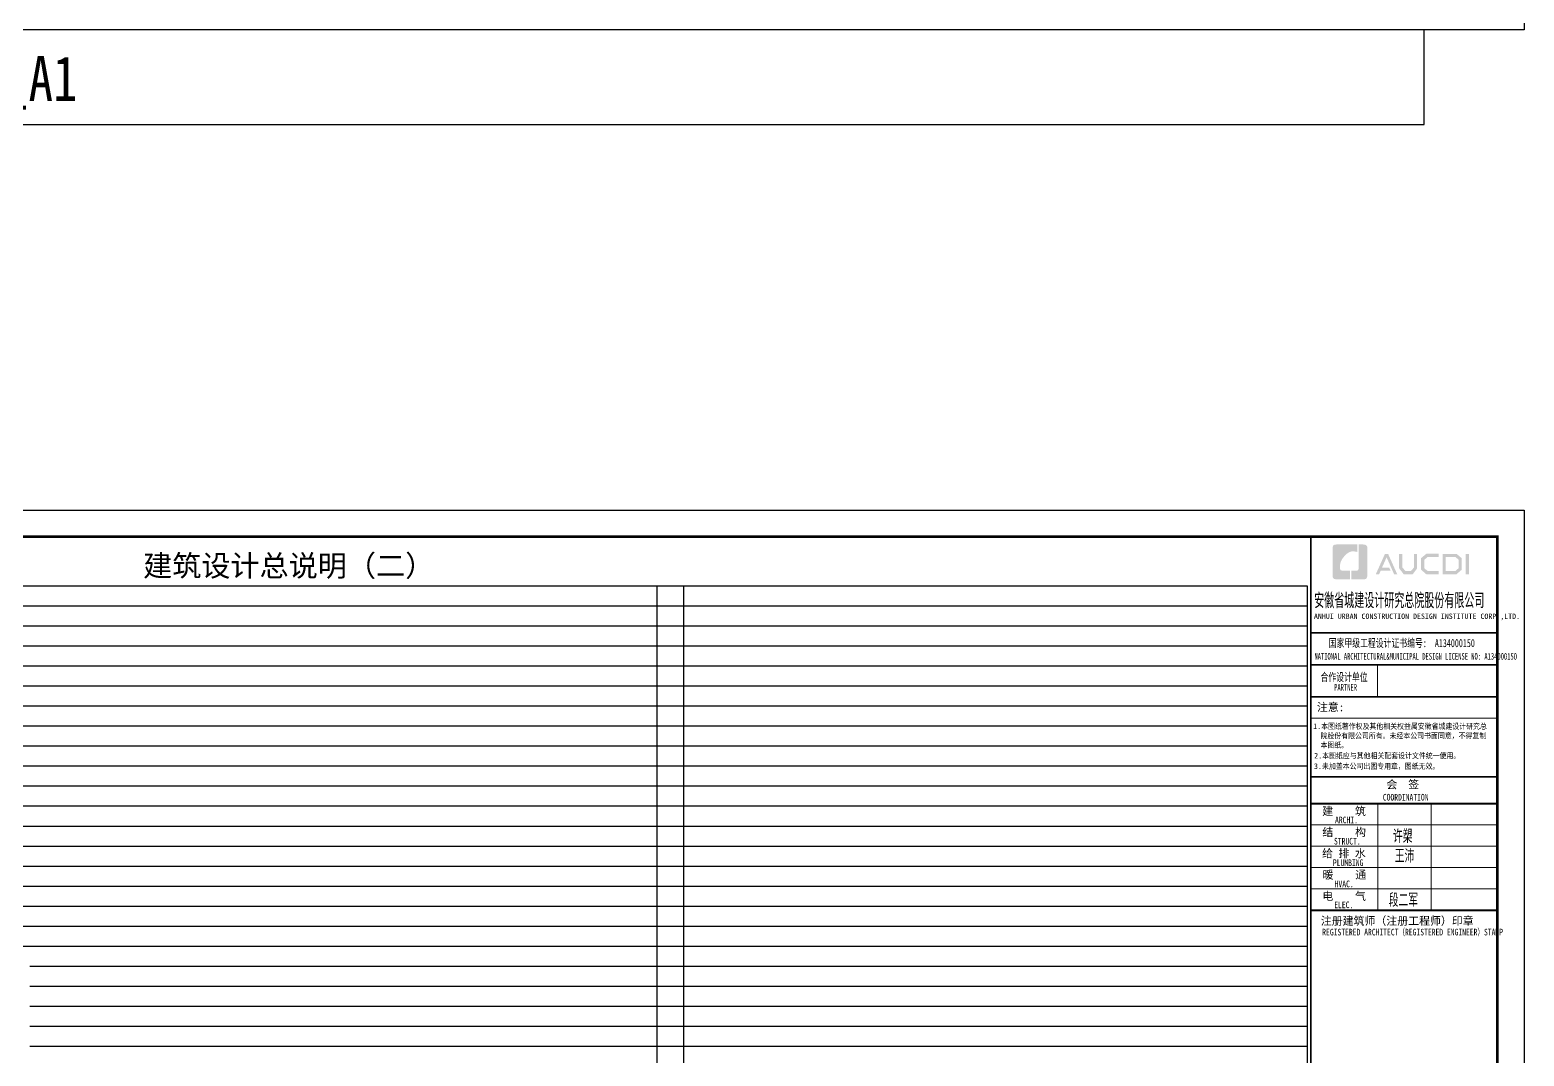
# Model space of a CAD drawing. Extents: x -518115 to 790560, y -210384 to 1628073.
# Drawn here: x 434414 to 490414, y 1148367 to 1186832 of the extents above; entities that cross this region are included whole.
import ezdxf

# ---------------------------------------------------------------- set-up
doc = ezdxf.new("R2010")
doc.units = 0
doc.header["$LTSCALE"] = 1000
doc.header["$MEASUREMENT"] = 0
for name, color, linetype in [('Defpoint', 7, 'Continuous'), ('图框', 140, 'Continuous'), ('图签文字', 147, 'Continuous'), ('导图字', 7, 'Continuous')]:
    doc.layers.add(name, color=color, linetype=linetype)
doc.layers.add('S-1-TEXT', color=7, linetype='Continuous', lineweight=18)
doc.layers.add('yichutu', color=7, linetype='Continuous', true_color=0xffffff, plot=False)
doc.styles.add('HT', font='')
doc.styles.add('建筑图签-1', font='', dxfattribs={"width": 0.7})
doc.styles.add('建筑图签-2', font='TXT.shx', dxfattribs={"width": 0.5, "bigfont": 'HZTXT.shx'})
doc.styles.add('黑体', font='')
doc.styles.get('HT').set_extended_font_data('SimHei')
doc.styles.get('建筑图签-1').set_extended_font_data('SimHei')
doc.styles.get('黑体').set_extended_font_data('SimHei')

# ---------------------------------------------------------------- blocks, each defined once
blk = doc.blocks.new('yct-841-594-84100-59399.9999999999-100-1000.0')
at = {"color": 7, "true_color": 0xffffff}
blk.add_lwpolyline([(0, -3549), (80358, -3549), (80358, 0), (0, 0)], close=True, dxfattribs=at)
at = {"layer": 'yichutu', "color": 7, "true_color": 0xffffff}
blk.add_lwpolyline([(0, 0), (0, 59400), (84100, 59400), (84100, 0)], close=True, dxfattribs=at)
blk = doc.blocks.new('院标1')
h = blk.add_hatch(color=150)
h.dxf.hatch_style = 1
h.set_gradient(color1=(33, 113, 253), color2=(33, 113, 253), tint=1, name='INVCURVED')
edge = h.paths.add_edge_path()
edge.add_spline(control_points=[(116373, 648379), (116379, 648379), (116382, 648379), (116391, 648379), (116391, 648379), (116391, 648379), (116616, 648379), (116616, 648379), (116616, 648379), (116616, 648379), (116616, 648054), (116616, 648054), (116616, 648054), (116616, 648054), (116108, 648054), (116108, 648054), (116108, 648054), (116028, 648054), (115963, 648111), (115963, 648199), (115963, 648199), (115963, 648199), (115963, 649215), (115963, 649215), (115963, 649215), (115963, 649295), (116018, 649360), (116108, 649360), (116108, 649360), (116108, 649360), (116897, 649360), (116897, 649360), (116897, 649360), (116897, 649360), (116897, 649080), (116897, 649080), (116897, 649080), (116897, 649080), (116566, 649140), (116356, 648859), (116356, 648859), (116245, 648719), (116240, 648545), (116247, 648466), (116247, 648466), (116254, 648386), (116247, 648466), (116247, 648466), (116247, 648466), (116247, 648466), (116258, 648374), (116373, 648379)], knot_values=[0, 0, 0, 0, 0.071429, 0.071429, 0.071429, 0.107143, 0.142857, 0.142857, 0.142857, 0.178571, 0.214286, 0.214286, 0.214286, 0.25, 0.285714, 0.285714, 0.285714, 0.321429, 0.357143, 0.357143, 0.357143, 0.392857, 0.428571, 0.428571, 0.428571, 0.464286, 0.5, 0.5, 0.5, 0.535714, 0.571429, 0.571429, 0.571429, 0.607143, 0.642857, 0.642857, 0.642857, 0.678571, 0.714286, 0.714286, 0.714286, 0.75, 0.785714, 0.785714, 0.785714, 0.821429, 0.857143, 0.857143, 0.857143, 0.928571, 1, 1, 1, 1], degree=3, periodic=0)
h = blk.add_hatch(color=150)
h.dxf.hatch_style = 1
h.set_gradient(color1=(33, 113, 253), color2=(33, 113, 253), tint=1, name='INVCURVED')
edge = h.paths.add_edge_path()
edge.add_spline(control_points=[(117268, 649215), (117268, 649215), (117268, 648199), (117268, 648199), (117268, 648199), (117268, 648114), (117212, 648054), (117123, 648054), (117123, 648054), (117123, 648054), (116663, 648054), (116663, 648054), (116663, 648054), (116663, 648054), (116663, 648379), (116663, 648379), (116663, 648379), (116663, 648379), (116865, 648379), (116865, 648379), (116865, 648379), (116907, 648379), (116941, 648413), (116941, 648455), (116941, 648455), (116941, 648455), (116941, 649360), (116941, 649360), (116941, 649360), (116941, 649360), (117123, 649360), (117123, 649360), (117123, 649360), (117204, 649360), (117268, 649306), (117268, 649215)], knot_values=[0, 0, 0, 0, 0.1, 0.1, 0.1, 0.15, 0.2, 0.2, 0.2, 0.25, 0.3, 0.3, 0.3, 0.35, 0.4, 0.4, 0.4, 0.45, 0.5, 0.5, 0.5, 0.55, 0.6, 0.6, 0.6, 0.65, 0.7, 0.7, 0.7, 0.75, 0.8, 0.8, 0.8, 0.9, 1, 1, 1, 1], degree=3, periodic=0)
blk = doc.blocks.new('TK')
at = {"layer": '图框'}
h = blk.add_hatch(color=256, dxfattribs=at)
h.paths.add_polyline_path([(547288, 547072), (547414, 547072), (547414, 546302), (547288, 546302)])
h.paths.add_polyline_path([(546536, 546956), (546536, 546430), (546896, 546430), (547020, 546536), (547020, 546855), (546900, 546956)], flags=16)
h.paths.add_polyline_path([(546418, 547074), (546418, 546311), (546940, 546311), (547138, 546482), (547138, 546910), (546943, 547074)])
h.paths.add_polyline_path([(546275, 547077), (546275, 546962), (545868, 546962), (545735, 546851), (545735, 546531), (545868, 546429), (546277, 546429), (546277, 546307), (545813, 546307), (545611, 546481), (545611, 546910), (545809, 547077)])
h.paths.add_polyline_path([(544792, 547075), (544912, 547075), (544912, 546565), (545026, 546433), (545237, 546433), (545351, 546565), (545351, 547075), (545465, 547075), (545465, 546528), (545301, 546311), (544963, 546311), (544792, 546530)])
h.paths.add_polyline_path([(544260, 547074), (544377, 547074), (544719, 546310), (544603, 546310), (544322, 546944), (544147, 546556), (544418, 546556), (544479, 546440), (544098, 546440), (544039, 546308), (543916, 546308)])
for p, q in [((541480, 544114), (548480, 544114)), ((541480, 544114), (548480, 544114)), ((541480, 542914), (548480, 542914))]:
    blk.add_line(p, q, dxfattribs=at)
blk.add_lwpolyline([(465375, 548714), (549475, 548714), (549475, 489314), (465375, 489314)], close=True, dxfattribs=at)
blk.add_lwpolyline([(465375, 548714), (549475, 548714), (549475, 489314), (465375, 489314)], close=True, dxfattribs=at)
at = {"layer": '图框', "const_width": 100}
blk.add_lwpolyline([(548475, 490314), (548475, 547714), (467875, 547714), (467875, 490314)], close=True, dxfattribs=at)
at = {"layer": '图框'}
for points, const_width in [([(541480, 490314), (541480, 547714)], 70), ([(541480, 544114), (548480, 544114)], 60), ([(541480, 542914), (548480, 542914)], 60), ([(541480, 542914), (548480, 542914)], 60), ([(543980, 542914), (543980, 541714)], 35), ([(541480, 541714), (548480, 541714)], 60), ([(541480, 541714), (548480, 541714)], 60), ([(541480, 540913), (548480, 540913)], 35), ([(541488, 538714), (548488, 538714)], 60), ([(541488, 537714), (548488, 537714)], 70), ([(541488, 537714), (548488, 537714)], 70), ([(543988, 537714), (543988, 533714)], 35), ([(545988, 537714), (545988, 533714)], 35), ([(541488, 536914), (548488, 536914)], 35), ([(541488, 536114), (548488, 536114)], 35), ([(541488, 535314), (548488, 535314)], 35), ([(541488, 534514), (548488, 534514)], 35), ([(541488, 533714), (548488, 533714)], 70)]:
    blk.add_lwpolyline(points, dxfattribs=dict(at, const_width=const_width))
blk.add_blockref('院标1', (426331, -101935))
for s, height, style, width, p in [('ANHUI URBAN CONSTRUCTION DESIGN INSTITUTE CORP.,LTD.', 200, '建筑图签-1', 0.91, (541598, 544636)), ('NATIONAL ARCHITECTURAL&MUNICIPAL DESIGN LICENSE NO: A134000150', 250, '建筑图签-1', 0.6, (541617, 543108)), ('PARTNER', 250, '建筑图签-1', 0.6, (542355, 541947)), ('1.本图纸著作权及其他相关权益属安徽省城建设计研究总', 210, 'HT', 0.88, (541566, 540507)), ('本图纸。', 210, 'HT', 0.88, (541845, 539803)), ('院股份有限公司所有。未经本公司书面同意，不得复制', 210, 'HT', 0.88, (541845, 540153)), (' 2.本图纸应与其他相关配套设计文件统一使用。 ', 210, 'HT', 0.88, (541455, 539406)), ('3.未加盖本公司出图专用章，图纸无效。', 210, 'HT', 0.88, (541598, 539011)), ('COORDINATION', 250, '建筑图签-1', 0.7, (544180, 537827)), ('ARCHI.', 250, '建筑图签-1', 0.7, (542389, 536975)), ('STRUCT.', 250, '建筑图签-1', 0.7, (542350, 536179)), ('PLUMBING', 250, '建筑图签-1', 0.7, (542309, 535372)), ('HVAC.', 250, '建筑图签-1', 0.7, (542374, 534579)), ('ELEC.', 250, '建筑图签-1', 0.7, (542358, 533794)), ('REGISTERED ARCHITECT（REGISTERED ENGINEER）STAMP', 250, '建筑图签-1', 0.7, (541909, 532772))]:
    blk.add_text(s, height=height, dxfattribs=dict(at, style=style, width=width)).set_placement(p)
at = {"layer": '图签文字', "color": 7, "style": '建筑图签-1'}
for s, height, width, p in [('安徽省城建设计研究总院股份有限公司', 500, 0.55, (541608, 545091)), ('国家甲级工程设计证书编号:  A134000150', 300, 0.7, (542152, 543581)), ('合作设计单位', 300, 0.7, (541845, 542304))]:
    blk.add_text(s, height=height, dxfattribs=dict(at, width=width)).set_placement(p)
for s, p in [('注意:', (541711, 541177)), ('会  签', (544315, 538281)), ('建    筑', (541910, 537280)), ('结    构', (541914, 536493)), ('给 排 水', (541905, 535699)), ('暖    通', (541923, 534896)), ('电    气', (541913, 534096)), ('注册建筑师（注册工程师）印章', (541855, 533167))]:
    blk.add_text(s, height=300, dxfattribs=at).set_placement(p)
at = {"layer": '图签文字', "color": 1, "style": '建筑图签-2', "width": 0.7}
for s, p in [('许槊', (544555, 536242)), ('王沛', (544626, 535501)), ('段二军', (544401, 533845))]:
    blk.add_text(s, height=500, dxfattribs=at).set_placement(p)

msp = doc.modelspace()

# ---------------------------------------------------------------- linework, layer by layer
at = {"layer": 'Defpoint', "color": 252}
for p, q in [((408814.1, 1165992.1), (482284.8, 1165992.1)), ((457914.1, 1165992.1), (457914.1, 1110492.1)), ((458914.1, 1165992.1), (458914.1, 1110492.1)), ((482284.8, 1165992.1), (482284.8, 1110492.1)), ((408814.1, 1165242.1), (482284.8, 1165242.1)), ((408814.1, 1164492.1), (482284.8, 1164492.1)), ((408814.1, 1163742.1), (482284.8, 1163742.1)), ((408814.1, 1162992.1), (482284.8, 1162992.1)), ((408814.1, 1162242.1), (482284.8, 1162242.1)), ((408814.1, 1161492.1), (482284.8, 1161492.1)), ((408814.1, 1160742.1), (482284.8, 1160742.1)), ((408814.1, 1159992.1), (482284.8, 1159992.1)), ((408814.1, 1159242.1), (482284.8, 1159242.1)), ((408814.1, 1158492.1), (482284.8, 1158492.1)), ((408814.1, 1157742.1), (482284.8, 1157742.1)), ((408814.1, 1156992.1), (482284.8, 1156992.1)), ((408814.1, 1156242.1), (482284.8, 1156242.1)), ((408814.1, 1155492.1), (482284.8, 1155492.1)), ((408814.1, 1154742.1), (482284.8, 1154742.1)), ((408814.1, 1153992.1), (482284.8, 1153992.1)), ((408814.1, 1153242.1), (457914.1, 1153242.1)), ((457914.1, 1153242.1), (482284.8, 1153242.1)), ((408814.1, 1152492.1), (457914.1, 1152492.1)), ((457914.1, 1152492.1), (482284.8, 1152492.1)), ((434414.1, 1151742.1), (482284.8, 1151742.1)), ((434414.1, 1150992.1), (482284.8, 1150992.1)), ((434414.1, 1150242.1), (482284.8, 1150242.1)), ((434414.1, 1149492.1), (482284.8, 1149492.1)), ((434414.1, 1148742.1), (482284.8, 1148742.1))]:
    msp.add_line(p, q, dxfattribs=at)

# ---------------------------------------------------------------- block references
for p in [(-59060.9, 697518.4), (-59060.9, 620118.4)]:
    msp.add_blockref('TK', p)
at = {"layer": 'yichutu'}
for p in [(406314.1, 1186832.1), (406314.1, 1109432.1)]:
    msp.add_blockref('yct-841-594-84100-59399.9999999999-100-1000.0', p, dxfattribs=at)

# ---------------------------------------------------------------- texts
at = {"layer": 'S-1-TEXT', "color": 7, "style": '黑体'}
msp.add_text('建筑设计总说明（二）', height=800, dxfattribs=at).set_placement((438657.1, 1166348.1))
at = {"layer": '导图字', "color": 1, "style": '黑体', "width": 0.8}
msp.add_text('建施_01_建筑设计总说明（一）_A1', height=1682.363, dxfattribs=at).set_placement((407757.3, 1184168.6))

doc.saveas('drawing.dxf')
